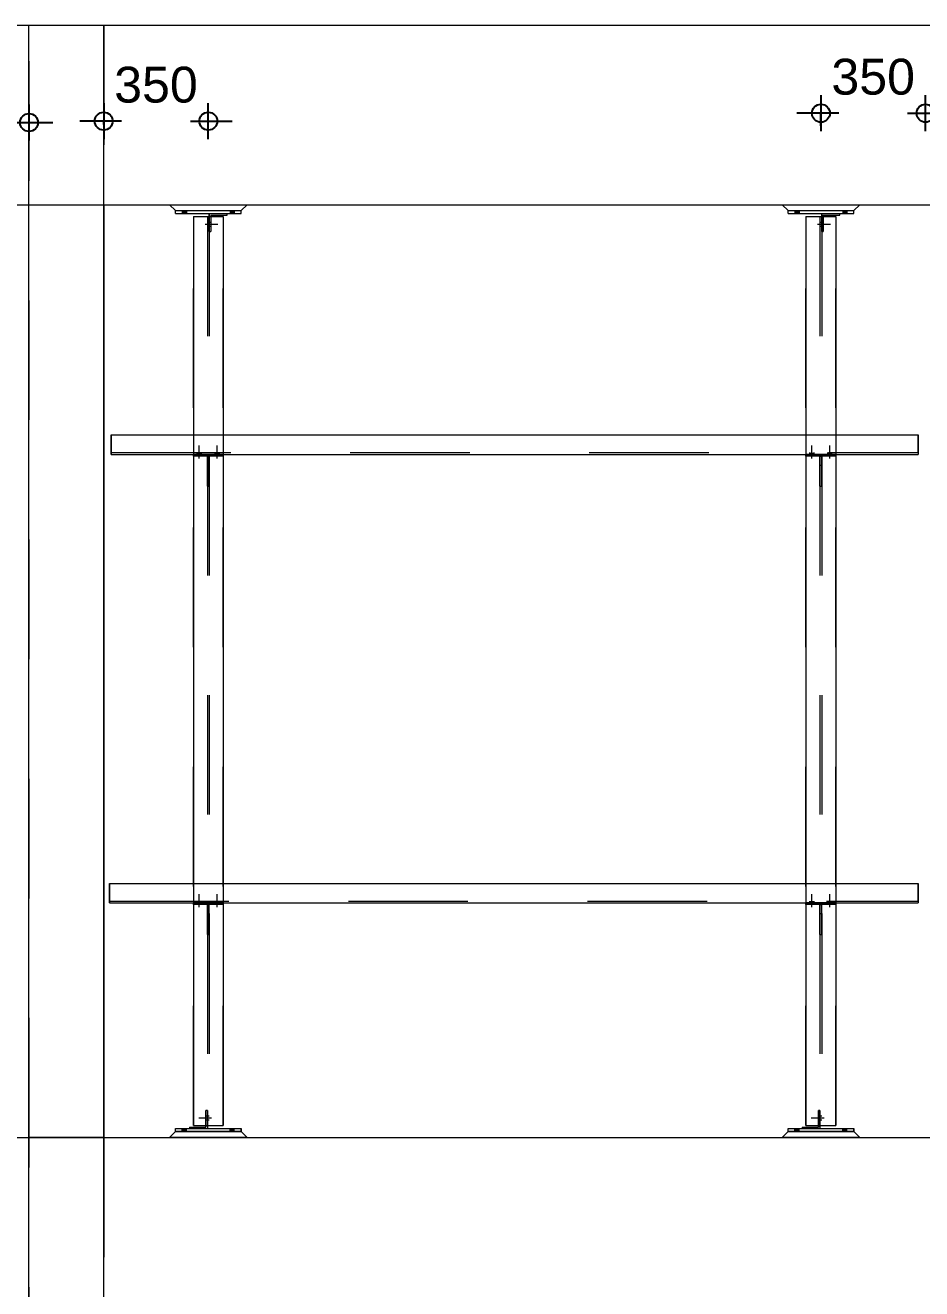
# Model space of a CAD drawing. Header units: millimetres. Extents: x 652937 to 1670132, y 1473552 to 2851037.
# Drawn here: x 663588.982 to 663591.982, y 1524533.015 to 1524537.24 of the extents above; entities that cross this region are included whole.
import ezdxf

# ---------------------------------------------------------------- set-up
doc = ezdxf.new("R2010")
doc.units = ezdxf.units.MM
for name, pattern in [('XKITLINE00', [0]), ('XKITLINE01', [4, 1, -1, 1, -1]), ('XKITLINE02', [4, 2, -2])]:
    doc.linetypes.add(name, pattern=pattern)
for name, color, linetype, lineweight in [('Bolt', 7, 'Continuous', 0), ('Part', 7, 'Continuous', 0), ('S-GRID', 7, 'Continuous', 9)]:
    doc.layers.add(name, color=color, linetype=linetype, lineweight=lineweight)
doc.layers.add('S-DIM', color=7, linetype='Continuous')
doc.styles.add('Arial', font='arial.ttf')
doc.dimstyles.new('Dim 40 - Cen', dxfattribs={"dimscale": 0.04, "dimtxt": 3, "dimasz": 1, "dimexe": 0, "dimexo": 1, "dimgap": 1.5, "dimtad": 1, "dimdec": 0, "dimlfac": 1000, "dimzin": 1, "dimdsep": 46, "dimtxsty": 'Arial', "dimblk": 'CEN1', "dimcen": 0.09, "dimclrd": 7, "dimclre": 7, "dimclrt": 7, "dimadec": 0, "dimazin": 0, "dimtfac": 1, "dimtdec": 0, "dimtix": 1, "dimtofl": 0, "dimtmove": 2, "dimatfit": 3, "dimfxl": 1, "dimtfill": 1, "dimtolj": 1, "dimtzin": 0, "dimarcsym": 1})

# ---------------------------------------------------------------- blocks, each defined once
blk = doc.blocks.new('*A39394463')
at = {"layer": 'S-GRID', "color": 7, "linetype": 'XKITLINE01', "lineweight": 0}
blk.add_line((-30.905117, -83.220099), (129.806536, -83.220099), dxfattribs=at)
blk = doc.blocks.new('*A39434467')
at = {"layer": 'S-GRID', "color": 7, "linetype": 'XKITLINE01', "lineweight": 0}
blk.add_line((-30.905117, -64.620099), (129.806536, -64.620099), dxfattribs=at)
blk = doc.blocks.new('*A40214545')
at = {"layer": 'Part', "color": 7, "linetype": 'XKITLINE00', "lineweight": 0}
for p, q in [((21.121892, -99.720099), (21.121892, -83.220099)), ((22.371892, -83.220099), (21.121892, -83.220099)), ((22.371892, -99.720099), (22.371892, -83.220099)), ((22.372293, -86.220099), (22.372293, -97.720099)), ((22.371892, -99.720099), (21.121892, -99.720099))]:
    blk.add_line(p, q, dxfattribs=at)
at = {"layer": 'Part', "color": 7, "linetype": 'XKITLINE02', "lineweight": 0}
for p, q in [((21.122293, -99.720099), (21.122293, -83.220099)), ((22.372293, -83.220099), (22.371892, -83.220099)), ((22.372293, -83.220099), (22.372293, -86.220099)), ((22.372293, -97.720099), (22.372293, -99.720099)), ((22.372293, -99.720099), (22.371892, -99.720099))]:
    blk.add_line(p, q, dxfattribs=at)
blk = doc.blocks.new('*A40354559')
at = {"layer": 'Part', "color": 7, "linetype": 'XKITLINE00', "lineweight": 0}
for p, q in [((34.121897, -79.325099), (34.121897, -79.295099)), ((34.622017, -79.325099), (34.121897, -79.325099)), ((34.621897, -79.325099), (34.621897, -79.295099)), ((34.622017, -79.325099), (34.621897, -79.325099)), ((34.622017, -79.295099), (34.622017, -79.325099))]:
    blk.add_line(p, q, dxfattribs=at)
at = {"layer": 'Part', "color": 7, "linetype": 'XKITLINE02', "lineweight": 0}
for p, q in [((34.622017, -79.295099), (34.121897, -79.295099)), ((34.122017, -79.325099), (34.122017, -79.295099)), ((34.621897, -79.295099), (34.622017, -79.295099))]:
    blk.add_line(p, q, dxfattribs=at)
blk = doc.blocks.new('*A40364560')
at = {"layer": 'Bolt'}
for points in [[(34.257, -79.265), (34.257, -79.295), (34.187, -79.295), (34.187, -79.265)], [(34.257, -79.295), (34.257, -79.325), (34.187, -79.325), (34.187, -79.295)], [(34.557, -79.265), (34.557, -79.295), (34.487, -79.295), (34.487, -79.265)], [(34.557, -79.295), (34.557, -79.325), (34.487, -79.325), (34.487, -79.295)]]:
    blk.add_hatch(color=7, dxfattribs=at).paths.add_polyline_path(points, flags=17)
at = {"layer": 'Bolt', "color": 7, "linetype": 'XKITLINE00', "lineweight": 0}
for p, q in [((34.222, -79.365), (34.222, -79.15)), ((34.522, -79.365), (34.522, -79.15)), ((34.187, -79.295), (34.187, -79.265)), ((34.187, -79.325), (34.187, -79.295)), ((34.257, -79.295), (34.257, -79.265)), ((34.257, -79.325), (34.257, -79.295)), ((34.487, -79.295), (34.487, -79.265)), ((34.487, -79.325), (34.487, -79.295)), ((34.557, -79.295), (34.557, -79.265)), ((34.557, -79.325), (34.557, -79.295))]:
    blk.add_line(p, q, dxfattribs=at)
blk = doc.blocks.new('*A40374561')
at = {"layer": 'Part', "color": 7, "linetype": 'XKITLINE00', "lineweight": 0}
for p, q in [((24.106897, -79.475099), (24.106897, -79.325099)), ((24.106897, -79.325099), (24.136897, -79.325099)), ((24.136897, -79.475099), (24.136897, -79.325099)), ((24.137017, -79.825099), (24.137017, -79.325099)), ((24.106987, -79.825099), (24.106897, -79.475099)), ((24.106897, -79.475099), (24.136897, -79.475099)), ((24.136897, -79.475099), (24.136987, -79.825099)), ((24.107017, -79.825099), (24.106987, -79.825099)), ((24.106987, -79.825099), (24.137017, -79.825099))]:
    blk.add_line(p, q, dxfattribs=at)
at = {"layer": 'Part', "color": 7, "linetype": 'XKITLINE02', "lineweight": 0}
for p, q in [((24.106897, -79.325099), (24.107017, -79.325099)), ((24.107017, -79.325099), (24.107017, -79.825099)), ((24.136897, -79.325099), (24.137017, -79.325099)), ((24.137017, -79.325099), (24.136897, -79.325099))]:
    blk.add_line(p, q, dxfattribs=at)
blk = doc.blocks.new('*A40384562')
at = {"layer": 'Part', "color": 7, "linetype": 'XKITLINE00', "lineweight": 0}
for p, q in [((23.871897, -79.325099), (23.871897, -79.295099)), ((24.372017, -79.325099), (23.871897, -79.325099)), ((24.371897, -79.325099), (24.371897, -79.295099)), ((24.372017, -79.325099), (24.371897, -79.325099)), ((24.372017, -79.295099), (24.372017, -79.325099))]:
    blk.add_line(p, q, dxfattribs=at)
at = {"layer": 'Part', "color": 7, "linetype": 'XKITLINE02', "lineweight": 0}
for p, q in [((24.372017, -79.295099), (23.871897, -79.295099)), ((23.872017, -79.325099), (23.872017, -79.295099)), ((24.371897, -79.295099), (24.372017, -79.295099))]:
    blk.add_line(p, q, dxfattribs=at)
blk = doc.blocks.new('*A40394563')
at = {"layer": 'Part', "color": 7, "linetype": 'XKITLINE00', "lineweight": 0}
for p, q in [((24.106897, -71.975099), (24.106897, -71.825099)), ((24.106897, -71.825099), (24.136897, -71.825099)), ((24.136897, -71.975099), (24.136897, -71.825099)), ((24.137017, -72.325099), (24.137017, -71.825099)), ((24.106987, -72.325099), (24.106897, -71.975099)), ((24.106897, -71.975099), (24.136897, -71.975099)), ((24.136897, -71.975099), (24.136987, -72.325099)), ((24.107017, -72.325099), (24.106987, -72.325099)), ((24.106987, -72.325099), (24.137017, -72.325099))]:
    blk.add_line(p, q, dxfattribs=at)
at = {"layer": 'Part', "color": 7, "linetype": 'XKITLINE02', "lineweight": 0}
for p, q in [((24.106897, -71.825099), (24.107017, -71.825099)), ((24.107017, -71.825099), (24.107017, -72.325099)), ((24.136897, -71.825099), (24.137017, -71.825099)), ((24.137017, -71.825099), (24.136897, -71.825099))]:
    blk.add_line(p, q, dxfattribs=at)
blk = doc.blocks.new('*A40404564')
at = {"layer": 'Bolt'}
for points in [[(24.007, -79.265), (24.007, -79.295), (23.937, -79.295), (23.937, -79.265)], [(24.007, -79.295), (24.007, -79.325), (23.937, -79.325), (23.937, -79.295)], [(24.307, -79.265), (24.307, -79.295), (24.237, -79.295), (24.237, -79.265)], [(24.307, -79.295), (24.307, -79.325), (24.237, -79.325), (24.237, -79.295)]]:
    blk.add_hatch(color=7, dxfattribs=at).paths.add_polyline_path(points, flags=17)
at = {"layer": 'Bolt', "color": 7, "linetype": 'XKITLINE00', "lineweight": 0}
for p, q in [((23.972, -79.365), (23.972, -79.15)), ((24.272, -79.365), (24.272, -79.15)), ((23.937, -79.295), (23.937, -79.265)), ((23.937, -79.325), (23.937, -79.295)), ((24.007, -79.295), (24.007, -79.265)), ((24.007, -79.325), (24.007, -79.295)), ((24.237, -79.295), (24.237, -79.265)), ((24.237, -79.325), (24.237, -79.295)), ((24.307, -79.295), (24.307, -79.265)), ((24.307, -79.325), (24.307, -79.295))]:
    blk.add_line(p, q, dxfattribs=at)
blk = doc.blocks.new('*A40584582')
at = {"layer": 'Part', "color": 7, "linetype": 'XKITLINE00', "lineweight": 0}
for p, q in [((22.496884, -71.470099), (35.997054, -71.470099)), ((22.496884, -71.470099), (22.496884, -71.795099)), ((35.99706, -71.470099), (35.997054, -71.470099)), ((35.997054, -71.470099), (35.997054, -71.795099)), ((35.997144, -71.470099), (35.997139, -71.470099)), ((35.997139, -71.470099), (35.997139, -71.765099)), ((22.496884, -71.795099), (35.997054, -71.795099)), ((35.997144, -71.765099), (35.997144, -71.795099))]:
    blk.add_line(p, q, dxfattribs=at)
at = {"layer": 'Part', "color": 7, "linetype": 'XKITLINE02', "lineweight": 0}
for p, q in [((22.496889, -71.765099), (22.496889, -71.470099)), ((22.496968, -71.765099), (22.496968, -71.470099)), ((22.496974, -71.795099), (22.496974, -71.470099)), ((35.997054, -71.470099), (35.997144, -71.470099)), ((35.99706, -71.765099), (35.99706, -71.470099)), ((35.997144, -71.470099), (35.997144, -71.765099)), ((22.496889, -71.765099), (35.997139, -71.765099)), ((35.997054, -71.795099), (35.997144, -71.795099)), ((35.997054, -71.795099), (35.997144, -71.795099)), ((35.997139, -71.765099), (35.99706, -71.765099))]:
    blk.add_line(p, q, dxfattribs=at)
blk = doc.blocks.new('*A40664590')
at = {"layer": 'Bolt'}
for points in [[(24.007, -71.765), (24.007, -71.795), (23.937, -71.795), (23.937, -71.765)], [(24.007, -71.795), (24.007, -71.825), (23.937, -71.825), (23.937, -71.795)], [(24.307, -71.765), (24.307, -71.795), (24.237, -71.795), (24.237, -71.765)], [(24.307, -71.795), (24.307, -71.825), (24.237, -71.825), (24.237, -71.795)]]:
    blk.add_hatch(color=7, dxfattribs=at).paths.add_polyline_path(points, flags=17)
at = {"layer": 'Bolt', "color": 7, "linetype": 'XKITLINE00', "lineweight": 0}
for p, q in [((23.937, -71.795), (23.937, -71.765)), ((23.937, -71.825), (23.937, -71.795)), ((23.972, -71.865), (23.972, -71.65)), ((24.007, -71.795), (24.007, -71.765)), ((24.007, -71.825), (24.007, -71.795)), ((24.237, -71.795), (24.237, -71.765)), ((24.237, -71.825), (24.237, -71.795)), ((24.272, -71.865), (24.272, -71.65)), ((24.307, -71.795), (24.307, -71.765)), ((24.307, -71.825), (24.307, -71.795))]:
    blk.add_line(p, q, dxfattribs=at)
blk = doc.blocks.new('*A40674591')
at = {"layer": 'Part', "color": 7, "linetype": 'XKITLINE00', "lineweight": 0}
for p, q in [((23.572017, -67.770099), (23.572017, -67.720099)), ((23.572017, -67.720099), (24.672017, -67.720099)), ((23.572017, -67.770099), (24.672127, -67.770099)), ((24.672017, -67.770099), (24.672017, -67.720099)), ((24.672127, -67.770099), (24.672127, -67.720099))]:
    blk.add_line(p, q, dxfattribs=at)
at = {"layer": 'Part', "color": 7, "linetype": 'XKITLINE02', "lineweight": 0}
for p, q in [((23.572127, -67.770099), (23.572127, -67.720099)), ((24.672127, -67.720099), (24.672017, -67.720099)), ((24.672017, -67.720099), (24.672127, -67.720099))]:
    blk.add_line(p, q, dxfattribs=at)
blk = doc.blocks.new('*A40684592')
at = {"layer": 'Part', "color": 7, "linetype": 'XKITLINE00', "lineweight": 0}
for p, q in [((24.137042, -67.770099), (24.137042, -67.820099)), ((24.162042, -67.795099), (24.162042, -67.820099)), ((24.162042, -67.795099), (24.437042, -67.795099)), ((24.162102, -67.795099), (24.162102, -67.820099)), ((24.437042, -67.795099), (24.437042, -67.770099)), ((24.437102, -67.795099), (24.437102, -67.770099))]:
    blk.add_line(p, q, dxfattribs=at)
at = {"layer": 'Part', "color": 7, "linetype": 'XKITLINE02', "lineweight": 0}
for p, q in [((24.137042, -67.770099), (24.437102, -67.770099)), ((24.137042, -67.820099), (24.137042, -68.070099)), ((24.137102, -68.070099), (24.137102, -67.770099)), ((24.162042, -67.820099), (24.162042, -68.070099)), ((24.162102, -67.820099), (24.162102, -68.070099)), ((24.437102, -67.795099), (24.437042, -67.795099)), ((24.437042, -67.795099), (24.437102, -67.795099)), ((24.137042, -68.070099), (24.162102, -68.070099))]:
    blk.add_line(p, q, dxfattribs=at)
blk = doc.blocks.new('*A40694593')
at = {"layer": 'Part', "color": 7, "linetype": 'XKITLINE00', "lineweight": 0}
for p, q in [((23.471997, -67.620099), (23.572017, -67.720099)), ((23.572017, -67.720099), (24.672017, -67.720099)), ((24.771997, -67.620099), (24.672017, -67.720099)), ((24.672127, -67.720099), (24.772147, -67.620099))]:
    blk.add_line(p, q, dxfattribs=at)
at = {"layer": 'Part', "color": 7, "linetype": 'XKITLINE02', "lineweight": 0}
for p, q in [((23.472147, -67.620099), (23.471997, -67.620099)), ((23.471997, -67.620099), (24.772147, -67.620099)), ((23.572127, -67.720099), (23.472147, -67.620099)), ((24.672017, -67.720099), (24.672127, -67.720099)), ((24.672017, -67.720099), (24.672127, -67.720099))]:
    blk.add_line(p, q, dxfattribs=at)
blk = doc.blocks.new('*A40704594')
at = {"layer": 'Bolt', "color": 7, "linetype": 'XKITLINE02', "lineweight": 0}
for p, q in [((24.067472, -67.945099), (24.282072, -67.945099)), ((24.107065, -67.910099), (24.137065, -67.910099)), ((24.107079, -67.980099), (24.137079, -67.980099)), ((24.137053, -67.910099), (24.162053, -67.910099)), ((24.137092, -67.980099), (24.162092, -67.980099))]:
    blk.add_line(p, q, dxfattribs=at)
blk = doc.blocks.new('*A40714595')
at = {"layer": 'Bolt'}
for points in [[(23.687, -67.77), (23.687, -67.72), (23.757, -67.72), (23.757, -67.77)], [(24.487, -67.77), (24.487, -67.72), (24.557, -67.72), (24.557, -67.77)]]:
    blk.add_hatch(color=7, dxfattribs=at).paths.add_polyline_path(points, flags=17)
at = {"layer": 'Bolt', "color": 7, "linetype": 'XKITLINE00', "lineweight": 0}
for p, q in [((23.687, -67.72), (23.687, -67.77)), ((23.722, -67.72), (23.722, -67.77)), ((23.757, -67.72), (23.757, -67.77)), ((24.487, -67.72), (24.487, -67.77)), ((24.522, -67.72), (24.522, -67.77)), ((24.557, -67.72), (24.557, -67.77))]:
    blk.add_line(p, q, dxfattribs=at)
blk = doc.blocks.new('*A40724596')
at = {"layer": 'Part', "color": 7, "linetype": 'XKITLINE00', "lineweight": 0}
for p, q in [((23.871897, -71.825099), (23.871897, -71.795099)), ((24.372017, -71.825099), (23.871897, -71.825099)), ((24.371897, -71.825099), (24.371897, -71.795099)), ((24.372017, -71.825099), (24.371897, -71.825099)), ((24.372017, -71.795099), (24.372017, -71.825099))]:
    blk.add_line(p, q, dxfattribs=at)
at = {"layer": 'Part', "color": 7, "linetype": 'XKITLINE02', "lineweight": 0}
for p, q in [((24.372017, -71.795099), (23.871897, -71.795099)), ((23.872017, -71.825099), (23.872017, -71.795099)), ((24.371897, -71.795099), (24.372017, -71.795099))]:
    blk.add_line(p, q, dxfattribs=at)
blk = doc.blocks.new('*A40734597')
at = {"layer": 'Bolt'}
for points in [[(34.257, -71.765), (34.257, -71.795), (34.187, -71.795), (34.187, -71.765)], [(34.257, -71.795), (34.257, -71.825), (34.187, -71.825), (34.187, -71.795)], [(34.557, -71.765), (34.557, -71.795), (34.487, -71.795), (34.487, -71.765)], [(34.557, -71.795), (34.557, -71.825), (34.487, -71.825), (34.487, -71.795)]]:
    blk.add_hatch(color=7, dxfattribs=at).paths.add_polyline_path(points, flags=17)
at = {"layer": 'Bolt', "color": 7, "linetype": 'XKITLINE00', "lineweight": 0}
for p, q in [((34.187, -71.795), (34.187, -71.765)), ((34.187, -71.825), (34.187, -71.795)), ((34.222, -71.865), (34.222, -71.65)), ((34.257, -71.795), (34.257, -71.765)), ((34.257, -71.825), (34.257, -71.795)), ((34.487, -71.795), (34.487, -71.765)), ((34.487, -71.825), (34.487, -71.795)), ((34.522, -71.865), (34.522, -71.65)), ((34.557, -71.795), (34.557, -71.765)), ((34.557, -71.825), (34.557, -71.795))]:
    blk.add_line(p, q, dxfattribs=at)
blk = doc.blocks.new('*A40744598')
at = {"layer": 'Part', "color": 7, "linetype": 'XKITLINE00', "lineweight": 0}
for p, q in [((33.822017, -67.770099), (33.822017, -67.720099)), ((33.822017, -67.720099), (34.922017, -67.720099)), ((33.822017, -67.770099), (34.922127, -67.770099)), ((34.922017, -67.770099), (34.922017, -67.720099)), ((34.922127, -67.770099), (34.922127, -67.720099))]:
    blk.add_line(p, q, dxfattribs=at)
at = {"layer": 'Part', "color": 7, "linetype": 'XKITLINE02', "lineweight": 0}
for p, q in [((33.822127, -67.770099), (33.822127, -67.720099)), ((34.922127, -67.720099), (34.922017, -67.720099)), ((34.922017, -67.720099), (34.922127, -67.720099))]:
    blk.add_line(p, q, dxfattribs=at)
blk = doc.blocks.new('*A40754599')
at = {"layer": 'Part', "color": 7, "linetype": 'XKITLINE00', "lineweight": 0}
for p, q in [((34.387042, -67.770099), (34.387042, -67.820099)), ((34.412042, -67.795099), (34.412042, -67.820099)), ((34.412042, -67.795099), (34.687042, -67.795099)), ((34.412102, -67.795099), (34.412102, -67.820099)), ((34.687042, -67.795099), (34.687042, -67.770099)), ((34.687102, -67.795099), (34.687102, -67.770099))]:
    blk.add_line(p, q, dxfattribs=at)
at = {"layer": 'Part', "color": 7, "linetype": 'XKITLINE02', "lineweight": 0}
for p, q in [((34.387042, -67.770099), (34.687102, -67.770099)), ((34.387042, -67.820099), (34.387042, -68.070099)), ((34.387102, -68.070099), (34.387102, -67.770099)), ((34.412042, -67.820099), (34.412042, -68.070099)), ((34.412102, -67.820099), (34.412102, -68.070099)), ((34.687102, -67.795099), (34.687042, -67.795099)), ((34.687042, -67.795099), (34.687102, -67.795099)), ((34.387042, -68.070099), (34.412102, -68.070099))]:
    blk.add_line(p, q, dxfattribs=at)
blk = doc.blocks.new('*A40764600')
at = {"layer": 'Part', "color": 7, "linetype": 'XKITLINE00', "lineweight": 0}
for p, q in [((33.721997, -67.620099), (33.822017, -67.720099)), ((33.822017, -67.720099), (34.922017, -67.720099)), ((35.021997, -67.620099), (34.922017, -67.720099)), ((34.922127, -67.720099), (35.022147, -67.620099))]:
    blk.add_line(p, q, dxfattribs=at)
at = {"layer": 'Part', "color": 7, "linetype": 'XKITLINE02', "lineweight": 0}
for p, q in [((33.722147, -67.620099), (33.721997, -67.620099)), ((33.721997, -67.620099), (35.022147, -67.620099)), ((33.822127, -67.720099), (33.722147, -67.620099)), ((34.922017, -67.720099), (34.922127, -67.720099)), ((34.922017, -67.720099), (34.922127, -67.720099))]:
    blk.add_line(p, q, dxfattribs=at)
blk = doc.blocks.new('*A40774601')
at = {"layer": 'Bolt', "color": 7, "linetype": 'XKITLINE02', "lineweight": 0}
for p, q in [((34.317472, -67.945099), (34.532072, -67.945099)), ((34.357065, -67.910099), (34.387065, -67.910099)), ((34.357079, -67.980099), (34.387079, -67.980099)), ((34.387053, -67.910099), (34.412053, -67.910099)), ((34.387092, -67.980099), (34.412092, -67.980099))]:
    blk.add_line(p, q, dxfattribs=at)
blk = doc.blocks.new('*A40784602')
at = {"layer": 'Bolt'}
for points in [[(33.937, -67.77), (33.937, -67.72), (34.007, -67.72), (34.007, -67.77)], [(34.737, -67.77), (34.737, -67.72), (34.807, -67.72), (34.807, -67.77)]]:
    blk.add_hatch(color=7, dxfattribs=at).paths.add_polyline_path(points, flags=17)
at = {"layer": 'Bolt', "color": 7, "linetype": 'XKITLINE00', "lineweight": 0}
for p, q in [((33.937, -67.72), (33.937, -67.77)), ((33.972, -67.72), (33.972, -67.77)), ((34.007, -67.72), (34.007, -67.77)), ((34.737, -67.72), (34.737, -67.77)), ((34.772, -67.72), (34.772, -67.77)), ((34.807, -67.72), (34.807, -67.77))]:
    blk.add_line(p, q, dxfattribs=at)
blk = doc.blocks.new('*A40794603')
at = {"layer": 'Part', "color": 7, "linetype": 'XKITLINE00', "lineweight": 0}
for p, q in [((34.121897, -71.825099), (34.121897, -71.795099)), ((34.622017, -71.825099), (34.121897, -71.825099)), ((34.621897, -71.825099), (34.621897, -71.795099)), ((34.622017, -71.825099), (34.621897, -71.825099)), ((34.622017, -71.795099), (34.622017, -71.825099))]:
    blk.add_line(p, q, dxfattribs=at)
at = {"layer": 'Part', "color": 7, "linetype": 'XKITLINE02', "lineweight": 0}
for p, q in [((34.622017, -71.795099), (34.121897, -71.795099)), ((34.122017, -71.825099), (34.122017, -71.795099)), ((34.621897, -71.795099), (34.622017, -71.795099))]:
    blk.add_line(p, q, dxfattribs=at)
blk = doc.blocks.new('*A44765000')
at = {"layer": 'Part', "color": 7, "linetype": 'XKITLINE00', "lineweight": 0}
blk.add_line((-7.628107, -83.220099), (44.365166, -83.220099), dxfattribs=at)
blk = doc.blocks.new('*A44785002')
at = {"layer": 'Part', "color": 7, "linetype": 'XKITLINE00', "lineweight": 0}
for p, q in [((-7.628107, -64.620099), (44.365166, -64.620099)), ((-7.628107, -67.620099), (44.365166, -67.620099))]:
    blk.add_line(p, q, dxfattribs=at)
blk = doc.blocks.new('*A45225046')
at = {"layer": 'Part', "color": 7, "linetype": 'XKITLINE00', "lineweight": 0}
for p, q in [((22.466934, -78.970099), (35.997054, -78.970099)), ((22.466934, -78.970099), (22.466934, -79.295099)), ((35.99706, -78.970099), (35.997054, -78.970099)), ((35.997054, -78.970099), (35.997054, -79.295099)), ((35.997144, -78.970099), (35.997139, -78.970099)), ((35.997139, -78.970099), (35.997139, -79.265099)), ((22.466934, -79.295099), (35.997054, -79.295099)), ((35.997144, -79.265099), (35.997144, -79.295099))]:
    blk.add_line(p, q, dxfattribs=at)
at = {"layer": 'Part', "color": 7, "linetype": 'XKITLINE02', "lineweight": 0}
for p, q in [((22.466939, -79.265099), (22.466939, -78.970099)), ((22.467018, -79.265099), (22.467018, -78.970099)), ((22.467024, -79.295099), (22.467024, -78.970099)), ((35.997054, -78.970099), (35.997144, -78.970099)), ((35.99706, -79.265099), (35.99706, -78.970099)), ((35.997144, -78.970099), (35.997144, -79.265099)), ((22.466939, -79.265099), (35.997139, -79.265099)), ((35.997054, -79.295099), (35.997144, -79.295099)), ((35.997054, -79.295099), (35.997144, -79.295099)), ((35.997139, -79.265099), (35.99706, -79.265099))]:
    blk.add_line(p, q, dxfattribs=at)
blk = doc.blocks.new('*A45245048')
at = {"layer": 'Part', "color": 7, "linetype": 'XKITLINE00', "lineweight": 0}
for p, q in [((21.121892, -83.220099), (21.121892, -64.620099)), ((21.121892, -64.620099), (22.371892, -64.620099)), ((22.371892, -83.220099), (22.371892, -64.620099)), ((22.372293, -67.620099), (22.372293, -83.220099)), ((22.371892, -83.220099), (21.121892, -83.220099))]:
    blk.add_line(p, q, dxfattribs=at)
at = {"layer": 'Part', "color": 7, "linetype": 'XKITLINE02', "lineweight": 0}
for p, q in [((21.122293, -83.220099), (21.122293, -64.620099)), ((22.371892, -64.620099), (22.372293, -64.620099)), ((22.371892, -64.620099), (22.372293, -64.620099)), ((22.372293, -64.620099), (22.372293, -67.620099)), ((22.372293, -83.220099), (22.371892, -83.220099)), ((22.371892, -83.220099), (22.372293, -83.220099))]:
    blk.add_line(p, q, dxfattribs=at)
blk = doc.blocks.new('*A45265050')
at = {"layer": 'Part', "color": 7, "linetype": 'XKITLINE00', "lineweight": 0}
for p, q in [((23.872022, -67.820099), (23.87203, -67.820099)), ((23.872022, -67.820099), (23.872022, -71.470099)), ((23.872022, -67.820099), (24.37203, -67.820099)), ((24.372022, -67.820099), (24.372022, -71.470099)), ((24.372114, -67.820099), (24.372114, -71.470099)), ((24.372122, -67.820099), (24.372114, -67.820099)), ((23.872022, -71.825099), (23.872022, -78.970099)), ((24.372022, -71.795099), (24.372022, -78.970099)), ((24.372114, -71.795099), (24.372114, -78.970099)), ((23.872022, -79.325099), (23.872022, -83.020099)), ((24.372022, -79.295099), (24.372022, -83.020099)), ((24.372114, -79.295099), (24.372114, -83.020099)), ((23.872022, -83.020099), (23.87203, -83.020099)), ((23.872022, -83.020099), (24.37203, -83.020099)), ((24.372114, -83.020099), (24.372122, -83.020099))]:
    blk.add_line(p, q, dxfattribs=at)
at = {"layer": 'Part', "color": 7, "linetype": 'XKITLINE02', "lineweight": 0}
for p, q in [((23.87203, -67.820099), (23.87203, -83.020099)), ((23.872114, -83.020099), (23.872114, -67.820099)), ((23.872114, -67.820099), (23.872122, -67.820099)), ((23.872122, -67.820099), (23.872122, -83.020099)), ((24.10703, -67.820099), (24.10703, -83.020099)), ((24.107114, -67.820099), (24.107114, -83.020099)), ((24.13703, -67.820099), (24.13703, -83.020099)), ((24.137114, -67.820099), (24.137114, -83.020099)), ((24.37203, -67.820099), (24.37203, -83.020099)), ((24.37203, -67.820099), (24.372114, -67.820099)), ((24.37203, -67.820099), (24.372122, -67.820099)), ((24.372122, -83.020099), (24.372122, -67.820099)), ((23.872022, -71.470099), (23.872022, -71.825099)), ((24.372022, -71.470099), (24.372022, -71.795099)), ((24.372114, -71.470099), (24.372114, -71.795099)), ((23.872022, -78.970099), (23.872022, -79.325099)), ((24.372022, -78.970099), (24.372022, -79.295099)), ((24.372114, -78.970099), (24.372114, -79.295099)), ((23.872122, -83.020099), (23.872114, -83.020099)), ((24.37203, -83.020099), (24.372114, -83.020099)), ((24.37203, -83.020099), (24.372122, -83.020099))]:
    blk.add_line(p, q, dxfattribs=at)
blk = doc.blocks.new('*A45275051')
at = {"layer": 'Part', "color": 7, "linetype": 'XKITLINE00', "lineweight": 0}
for p, q in [((34.122022, -67.820099), (34.12203, -67.820099)), ((34.122022, -67.820099), (34.122022, -71.470099)), ((34.122022, -67.820099), (34.62203, -67.820099)), ((34.622022, -67.820099), (34.622022, -71.470099)), ((34.622114, -67.820099), (34.622114, -71.470099)), ((34.622122, -67.820099), (34.622114, -67.820099)), ((34.122022, -71.825099), (34.122022, -78.970099)), ((34.622022, -71.795099), (34.622022, -78.970099)), ((34.622114, -71.795099), (34.622114, -78.970099)), ((34.122022, -79.325099), (34.122022, -83.020099)), ((34.622022, -79.295099), (34.622022, -83.020099)), ((34.622114, -79.295099), (34.622114, -83.020099)), ((34.122022, -83.020099), (34.12203, -83.020099)), ((34.122022, -83.020099), (34.62203, -83.020099)), ((34.622114, -83.020099), (34.622122, -83.020099))]:
    blk.add_line(p, q, dxfattribs=at)
at = {"layer": 'Part', "color": 7, "linetype": 'XKITLINE02', "lineweight": 0}
for p, q in [((34.12203, -67.820099), (34.12203, -83.020099)), ((34.122114, -83.020099), (34.122114, -67.820099)), ((34.122114, -67.820099), (34.122122, -67.820099)), ((34.122122, -67.820099), (34.122122, -83.020099)), ((34.35703, -67.820099), (34.35703, -83.020099)), ((34.357114, -67.820099), (34.357114, -83.020099)), ((34.38703, -67.820099), (34.38703, -83.020099)), ((34.387114, -67.820099), (34.387114, -83.020099)), ((34.62203, -67.820099), (34.62203, -83.020099)), ((34.62203, -67.820099), (34.622114, -67.820099)), ((34.62203, -67.820099), (34.622122, -67.820099)), ((34.622122, -83.020099), (34.622122, -67.820099)), ((34.122022, -71.470099), (34.122022, -71.825099)), ((34.622022, -71.470099), (34.622022, -71.795099)), ((34.622114, -71.470099), (34.622114, -71.795099)), ((34.122022, -78.970099), (34.122022, -79.325099)), ((34.622022, -78.970099), (34.622022, -79.295099)), ((34.622114, -78.970099), (34.622114, -79.295099)), ((34.122122, -83.020099), (34.122114, -83.020099)), ((34.62203, -83.020099), (34.622114, -83.020099)), ((34.62203, -83.020099), (34.622122, -83.020099))]:
    blk.add_line(p, q, dxfattribs=at)
blk = doc.blocks.new('*A45285052')
at = {"layer": 'Part', "color": 7, "linetype": 'XKITLINE00', "lineweight": 0}
for p, q in [((34.356897, -71.975099), (34.356897, -71.825099)), ((34.356897, -71.825099), (34.386897, -71.825099)), ((34.386897, -71.975099), (34.386897, -71.825099)), ((34.387017, -72.325099), (34.387017, -71.825099)), ((34.356987, -72.325099), (34.356897, -71.975099)), ((34.356897, -71.975099), (34.386897, -71.975099)), ((34.386897, -71.975099), (34.386987, -72.325099)), ((34.357017, -72.325099), (34.356987, -72.325099)), ((34.356987, -72.325099), (34.387017, -72.325099))]:
    blk.add_line(p, q, dxfattribs=at)
at = {"layer": 'Part', "color": 7, "linetype": 'XKITLINE02', "lineweight": 0}
for p, q in [((34.356897, -71.825099), (34.357017, -71.825099)), ((34.357017, -71.825099), (34.357017, -72.325099)), ((34.386897, -71.825099), (34.387017, -71.825099)), ((34.387017, -71.825099), (34.386897, -71.825099))]:
    blk.add_line(p, q, dxfattribs=at)
blk = doc.blocks.new('*A45295053')
at = {"layer": 'Part', "color": 7, "linetype": 'XKITLINE00', "lineweight": 0}
for p, q in [((34.356897, -79.475099), (34.356897, -79.325099)), ((34.356897, -79.325099), (34.386897, -79.325099)), ((34.386897, -79.475099), (34.386897, -79.325099)), ((34.387017, -79.825099), (34.387017, -79.325099)), ((34.356987, -79.825099), (34.356897, -79.475099)), ((34.356897, -79.475099), (34.386897, -79.475099)), ((34.386897, -79.475099), (34.386987, -79.825099)), ((34.357017, -79.825099), (34.356987, -79.825099)), ((34.356987, -79.825099), (34.387017, -79.825099))]:
    blk.add_line(p, q, dxfattribs=at)
at = {"layer": 'Part', "color": 7, "linetype": 'XKITLINE02', "lineweight": 0}
for p, q in [((34.356897, -79.325099), (34.357017, -79.325099)), ((34.357017, -79.325099), (34.357017, -79.825099)), ((34.386897, -79.325099), (34.387017, -79.325099)), ((34.387017, -79.325099), (34.386897, -79.325099))]:
    blk.add_line(p, q, dxfattribs=at)
blk = doc.blocks.new('*A46625186')
at = {"layer": 'Part', "color": 7, "linetype": 'XKITLINE02', "lineweight": 0}
for p, q in [((34.357102, -82.770099), (34.332042, -82.770099)), ((34.332042, -82.770099), (34.332042, -83.020099)), ((34.332102, -83.045099), (34.332102, -82.770099)), ((34.357042, -82.770099), (34.357042, -83.020099)), ((34.357102, -82.770099), (34.357102, -83.020099)), ((34.057042, -83.070099), (34.357102, -83.070099)), ((34.057102, -83.045099), (34.057102, -83.070099)), ((34.332042, -83.045099), (34.332102, -83.045099)), ((34.332042, -83.045099), (34.332102, -83.045099))]:
    blk.add_line(p, q, dxfattribs=at)
at = {"layer": 'Part', "color": 7, "linetype": 'XKITLINE00', "lineweight": 0}
for p, q in [((34.332042, -83.020099), (34.332042, -83.045099)), ((34.357042, -83.020099), (34.357042, -83.070099)), ((34.357102, -83.020099), (34.357102, -83.070099)), ((34.057042, -83.045099), (34.057042, -83.070099)), ((34.057042, -83.045099), (34.332042, -83.045099))]:
    blk.add_line(p, q, dxfattribs=at)
blk = doc.blocks.new('*A46635187')
at = {"layer": 'Part', "color": 7, "linetype": 'XKITLINE00', "lineweight": 0}
for p, q in [((33.822017, -83.070099), (34.922127, -83.070099)), ((33.822017, -83.120099), (33.822017, -83.070099)), ((34.922017, -83.120099), (33.822017, -83.120099)), ((34.922017, -83.120099), (34.922017, -83.070099)), ((34.922127, -83.070099), (34.922127, -83.120099))]:
    blk.add_line(p, q, dxfattribs=at)
at = {"layer": 'Part', "color": 7, "linetype": 'XKITLINE02', "lineweight": 0}
for p, q in [((33.822127, -83.120099), (33.822127, -83.070099)), ((34.922127, -83.120099), (34.922017, -83.120099)), ((34.922127, -83.120099), (34.922017, -83.120099))]:
    blk.add_line(p, q, dxfattribs=at)
blk = doc.blocks.new('*A46675191')
at = {"layer": 'Part', "color": 7, "linetype": 'XKITLINE00', "lineweight": 0}
for p, q in [((33.721997, -83.220099), (33.822017, -83.120099)), ((33.822017, -83.120099), (34.922017, -83.120099)), ((34.922017, -83.120099), (35.021997, -83.220099)), ((34.922127, -83.120099), (35.022147, -83.220099))]:
    blk.add_line(p, q, dxfattribs=at)
at = {"layer": 'Part', "color": 7, "linetype": 'XKITLINE02', "lineweight": 0}
for p, q in [((35.022147, -83.220099), (33.721997, -83.220099)), ((33.822127, -83.120099), (33.722147, -83.220099)), ((33.822017, -83.120099), (33.822127, -83.120099)), ((34.922017, -83.120099), (34.922127, -83.120099)), ((34.922127, -83.120099), (34.922017, -83.120099)), ((35.022147, -83.220099), (35.021997, -83.220099))]:
    blk.add_line(p, q, dxfattribs=at)
blk = doc.blocks.new('*A46685192')
at = {"layer": 'Bolt', "color": 7, "linetype": 'XKITLINE02', "lineweight": 0}
for p, q in [((34.426672, -82.895099), (34.212072, -82.895099)), ((34.357053, -82.930099), (34.332053, -82.930099)), ((34.357092, -82.860099), (34.332092, -82.860099)), ((34.387065, -82.930099), (34.357065, -82.930099)), ((34.387079, -82.860099), (34.357079, -82.860099))]:
    blk.add_line(p, q, dxfattribs=at)
blk = doc.blocks.new('*A46695193')
at = {"layer": 'Bolt'}
for points in [[(33.937, -83.12), (33.937, -83.07), (34.007, -83.07), (34.007, -83.12)], [(34.737, -83.12), (34.737, -83.07), (34.807, -83.07), (34.807, -83.12)]]:
    blk.add_hatch(color=7, dxfattribs=at).paths.add_polyline_path(points, flags=17)
at = {"layer": 'Bolt', "color": 7, "linetype": 'XKITLINE00', "lineweight": 0}
for p, q in [((33.937, -83.12), (33.937, -83.07)), ((33.972, -83.12), (33.972, -83.07)), ((34.007, -83.12), (34.007, -83.07)), ((34.737, -83.12), (34.737, -83.07)), ((34.772, -83.12), (34.772, -83.07)), ((34.807, -83.12), (34.807, -83.07))]:
    blk.add_line(p, q, dxfattribs=at)
blk = doc.blocks.new('*A46755199')
at = {"layer": 'Bolt'}
for points in [[(23.687, -83.12), (23.687, -83.07), (23.757, -83.07), (23.757, -83.12)], [(24.487, -83.12), (24.487, -83.07), (24.557, -83.07), (24.557, -83.12)]]:
    blk.add_hatch(color=7, dxfattribs=at).paths.add_polyline_path(points, flags=17)
at = {"layer": 'Bolt', "color": 7, "linetype": 'XKITLINE00', "lineweight": 0}
for p, q in [((23.687, -83.12), (23.687, -83.07)), ((23.722, -83.12), (23.722, -83.07)), ((23.757, -83.12), (23.757, -83.07)), ((24.487, -83.12), (24.487, -83.07)), ((24.522, -83.12), (24.522, -83.07)), ((24.557, -83.12), (24.557, -83.07))]:
    blk.add_line(p, q, dxfattribs=at)
blk = doc.blocks.new('*A46765200')
at = {"layer": 'Bolt', "color": 7, "linetype": 'XKITLINE02', "lineweight": 0}
for p, q in [((24.176672, -82.895099), (23.962072, -82.895099)), ((24.107053, -82.930099), (24.082053, -82.930099)), ((24.107092, -82.860099), (24.082092, -82.860099)), ((24.137065, -82.930099), (24.107065, -82.930099)), ((24.137079, -82.860099), (24.107079, -82.860099))]:
    blk.add_line(p, q, dxfattribs=at)
blk = doc.blocks.new('*A46775201')
at = {"layer": 'Part', "color": 7, "linetype": 'XKITLINE00', "lineweight": 0}
for p, q in [((23.471997, -83.220099), (23.572017, -83.120099)), ((23.572017, -83.120099), (24.672017, -83.120099)), ((24.672017, -83.120099), (24.771997, -83.220099)), ((24.672127, -83.120099), (24.772147, -83.220099))]:
    blk.add_line(p, q, dxfattribs=at)
at = {"layer": 'Part', "color": 7, "linetype": 'XKITLINE02', "lineweight": 0}
for p, q in [((24.772147, -83.220099), (23.471997, -83.220099)), ((23.572127, -83.120099), (23.472147, -83.220099)), ((23.572017, -83.120099), (23.572127, -83.120099)), ((24.672017, -83.120099), (24.672127, -83.120099)), ((24.672127, -83.120099), (24.672017, -83.120099)), ((24.772147, -83.220099), (24.771997, -83.220099))]:
    blk.add_line(p, q, dxfattribs=at)
blk = doc.blocks.new('*A46785202')
at = {"layer": 'Part', "color": 7, "linetype": 'XKITLINE02', "lineweight": 0}
for p, q in [((24.107102, -82.770099), (24.082042, -82.770099)), ((24.082042, -82.770099), (24.082042, -83.020099)), ((24.082102, -83.045099), (24.082102, -82.770099)), ((24.107042, -82.770099), (24.107042, -83.020099)), ((24.107102, -82.770099), (24.107102, -83.020099)), ((23.807042, -83.070099), (24.107102, -83.070099)), ((23.807102, -83.045099), (23.807102, -83.070099)), ((24.082042, -83.045099), (24.082102, -83.045099)), ((24.082042, -83.045099), (24.082102, -83.045099))]:
    blk.add_line(p, q, dxfattribs=at)
at = {"layer": 'Part', "color": 7, "linetype": 'XKITLINE00', "lineweight": 0}
for p, q in [((24.082042, -83.020099), (24.082042, -83.045099)), ((24.107042, -83.020099), (24.107042, -83.070099)), ((24.107102, -83.020099), (24.107102, -83.070099)), ((23.807042, -83.045099), (23.807042, -83.070099)), ((23.807042, -83.045099), (24.082042, -83.045099))]:
    blk.add_line(p, q, dxfattribs=at)
blk = doc.blocks.new('*A46795203')
at = {"layer": 'Part', "color": 7, "linetype": 'XKITLINE00', "lineweight": 0}
for p, q in [((23.572017, -83.070099), (24.672127, -83.070099)), ((23.572017, -83.120099), (23.572017, -83.070099)), ((24.672017, -83.120099), (23.572017, -83.120099)), ((24.672017, -83.120099), (24.672017, -83.070099)), ((24.672127, -83.070099), (24.672127, -83.120099))]:
    blk.add_line(p, q, dxfattribs=at)
at = {"layer": 'Part', "color": 7, "linetype": 'XKITLINE02', "lineweight": 0}
for p, q in [((23.572127, -83.120099), (23.572127, -83.070099)), ((24.672127, -83.120099), (24.672017, -83.120099)), ((24.672127, -83.120099), (24.672017, -83.120099))]:
    blk.add_line(p, q, dxfattribs=at)
blk = doc.blocks.new('CEN1')
at = {"color": 7}
for p, q in [((0, 1.5), (0, -1.5)), ((1.5, 0), (-1.5, 0))]:
    blk.add_line(p, q, dxfattribs=at)
blk.add_circle((0, 0), 0.75, dxfattribs=at)
blk = doc.blocks.new('*D5608')
at = {"layer": 'Defpoints', "color": 7, "transparency": 16777216}
for p in [(663588.9943, 1524536.915), (663588.6442, 1524536.8659), (663588.9943, 1524536.8659)]:
    blk.add_point(p, dxfattribs=at)
at = {"layer": 'S-DIM', "color": 7, "lineweight": -2, "transparency": 16777216}
for p, q in [((663588.6042, 1524536.915), (663588.5642, 1524536.915)), ((663588.6442, 1524536.9059), (663588.6442, 1524536.915)), ((663588.9943, 1524536.9059), (663588.9943, 1524536.915)), ((663589.0343, 1524536.915), (663589.0743, 1524536.915))]:
    blk.add_line(p, q, dxfattribs=at)
at = {"layer": 'S-DIM', "color": 7, "lineweight": -2, "transparency": 16777216, "xscale": 0.04, "yscale": 0.04, "zscale": 0.04}
blk.add_blockref('CEN1', (663588.6442, 1524536.915), dxfattribs=at)
at = {"layer": 'S-DIM', "color": 7, "lineweight": -2, "transparency": 16777216, "xscale": 0.04, "yscale": 0.04, "zscale": 0.04, "rotation": 180}
blk.add_blockref('CEN1', (663588.9943, 1524536.915), dxfattribs=at)
at = {"layer": 'S-DIM', "color": 7, "transparency": 16777216, "insert": (663588.8192, 1524537.0363), "char_height": 0.12, "attachment_point": 5, "style": 'Arial', "bg_fill": 3, "box_fill_scale": 1.1, "bg_fill_color": 256, "bg_fill_true_color": 13158600, "bg_fill_transparency": 0}
blk.add_mtext('\\A1;350', dxfattribs=at)
blk = doc.blocks.new('*D5609')
at = {"layer": 'Defpoints', "color": 7, "transparency": 16777216}
for p in [(663589.5942, 1524536.9196), (663589.2443, 1524536.8682), (663589.5942, 1524536.8682)]:
    blk.add_point(p, dxfattribs=at)
at = {"layer": 'S-DIM', "color": 7, "lineweight": -2, "transparency": 16777216}
for p, q in [((663589.2043, 1524536.9196), (663589.1643, 1524536.9196)), ((663589.2443, 1524536.9082), (663589.2443, 1524536.9196)), ((663589.5942, 1524536.9082), (663589.5942, 1524536.9196)), ((663589.6342, 1524536.9196), (663589.6742, 1524536.9196))]:
    blk.add_line(p, q, dxfattribs=at)
at = {"layer": 'S-DIM', "color": 7, "lineweight": -2, "transparency": 16777216, "xscale": 0.04, "yscale": 0.04, "zscale": 0.04}
blk.add_blockref('CEN1', (663589.2443, 1524536.9196), dxfattribs=at)
at = {"layer": 'S-DIM', "color": 7, "lineweight": -2, "transparency": 16777216, "xscale": 0.04, "yscale": 0.04, "zscale": 0.04, "rotation": 180}
blk.add_blockref('CEN1', (663589.5942, 1524536.9196), dxfattribs=at)
at = {"layer": 'S-DIM', "color": 7, "transparency": 16777216, "insert": (663589.4192, 1524537.0409), "char_height": 0.12, "attachment_point": 5, "style": 'Arial', "bg_fill": 3, "box_fill_scale": 1.1, "bg_fill_color": 256, "bg_fill_true_color": 13158600, "bg_fill_transparency": 0}
blk.add_mtext('\\A1;350', dxfattribs=at)
blk = doc.blocks.new('*D5610')
at = {"layer": 'Defpoints', "color": 7, "transparency": 16777216}
for p in [(663591.9943, 1524536.9461), (663591.6442, 1524536.8636), (663591.9943, 1524536.8636)]:
    blk.add_point(p, dxfattribs=at)
at = {"layer": 'S-DIM', "color": 7, "lineweight": -2, "transparency": 16777216}
for p, q in [((663591.6042, 1524536.9461), (663591.5642, 1524536.9461)), ((663591.6442, 1524536.9036), (663591.6442, 1524536.9461)), ((663591.9943, 1524536.9036), (663591.9943, 1524536.9461)), ((663592.0343, 1524536.9461), (663592.0743, 1524536.9461))]:
    blk.add_line(p, q, dxfattribs=at)
at = {"layer": 'S-DIM', "color": 7, "lineweight": -2, "transparency": 16777216, "xscale": 0.04, "yscale": 0.04, "zscale": 0.04}
blk.add_blockref('CEN1', (663591.6442, 1524536.9461), dxfattribs=at)
at = {"layer": 'S-DIM', "color": 7, "lineweight": -2, "transparency": 16777216, "xscale": 0.04, "yscale": 0.04, "zscale": 0.04, "rotation": 180}
blk.add_blockref('CEN1', (663591.9943, 1524536.9461), dxfattribs=at)
at = {"layer": 'S-DIM', "color": 7, "transparency": 16777216, "insert": (663591.8192, 1524537.0675), "char_height": 0.12, "attachment_point": 5, "style": 'Arial', "bg_fill": 3, "box_fill_scale": 1.1, "bg_fill_color": 256, "bg_fill_true_color": 13158600, "bg_fill_transparency": 0}
blk.add_mtext('\\A1;350', dxfattribs=at)

msp = doc.modelspace()

# ---------------------------------------------------------------- block references
at = {"color": 7, "lineweight": 0, "xscale": 0.2, "yscale": 0.2, "zscale": 0.2}
for name in ['*A39434467', '*A44785002', '*A45245048', '*A40694593', '*A40674591', '*A40714595', '*A40764600', '*A40744598', '*A40784602', '*A45265050', '*A40704594', '*A40684592', '*A45275051', '*A40774601', '*A40754599', '*A40584582', '*A40664590', '*A40734597', '*A40724596', '*A40394563', '*A40794603', '*A45285052', '*A45225046', '*A40404564', '*A40364560', '*A40384562', '*A40374561', '*A40354559', '*A45295053', '*A39394463', '*A46785202', '*A46765200', '*A46625186', '*A46685192', '*A46775201', '*A46795203', '*A46755199', '*A46675191', '*A46635187', '*A46695193', '*A44765000', '*A40214545']:
    msp.add_blockref(name, (663584.7698, 1524550.1643), dxfattribs=at)

# ---------------------------------------------------------------- next in the draw order: dimensions: what is measured, and where the dimension line sits
at = {"layer": 'S-DIM', "color": 7}
for base, p1, p2, picture, middle in [((663591.9943, 1524536.9461), (663591.6442, 1524536.8636), (663591.9943, 1524536.8636), '*D5610', (663591.8192, 1524537.0675)), ((663588.9943, 1524536.915), (663588.6442, 1524536.8659), (663588.9943, 1524536.8659), '*D5608', (663588.8192, 1524537.0363)), ((663589.5942, 1524536.9196), (663589.2443, 1524536.8682), (663589.5942, 1524536.8682), '*D5609', (663589.4192, 1524537.0409))]:
    dim = msp.add_linear_dim(base=base, p1=p1, p2=p2, dimstyle='Dim 40 - Cen', override={"dimclrd": 7, "dimclre": 7, "dimclrt": 7}, dxfattribs=at)
    dim.commit()
    dim.dimension.update_dxf_attribs({"geometry": picture, "text_midpoint": middle})

doc.saveas('drawing.dxf')
